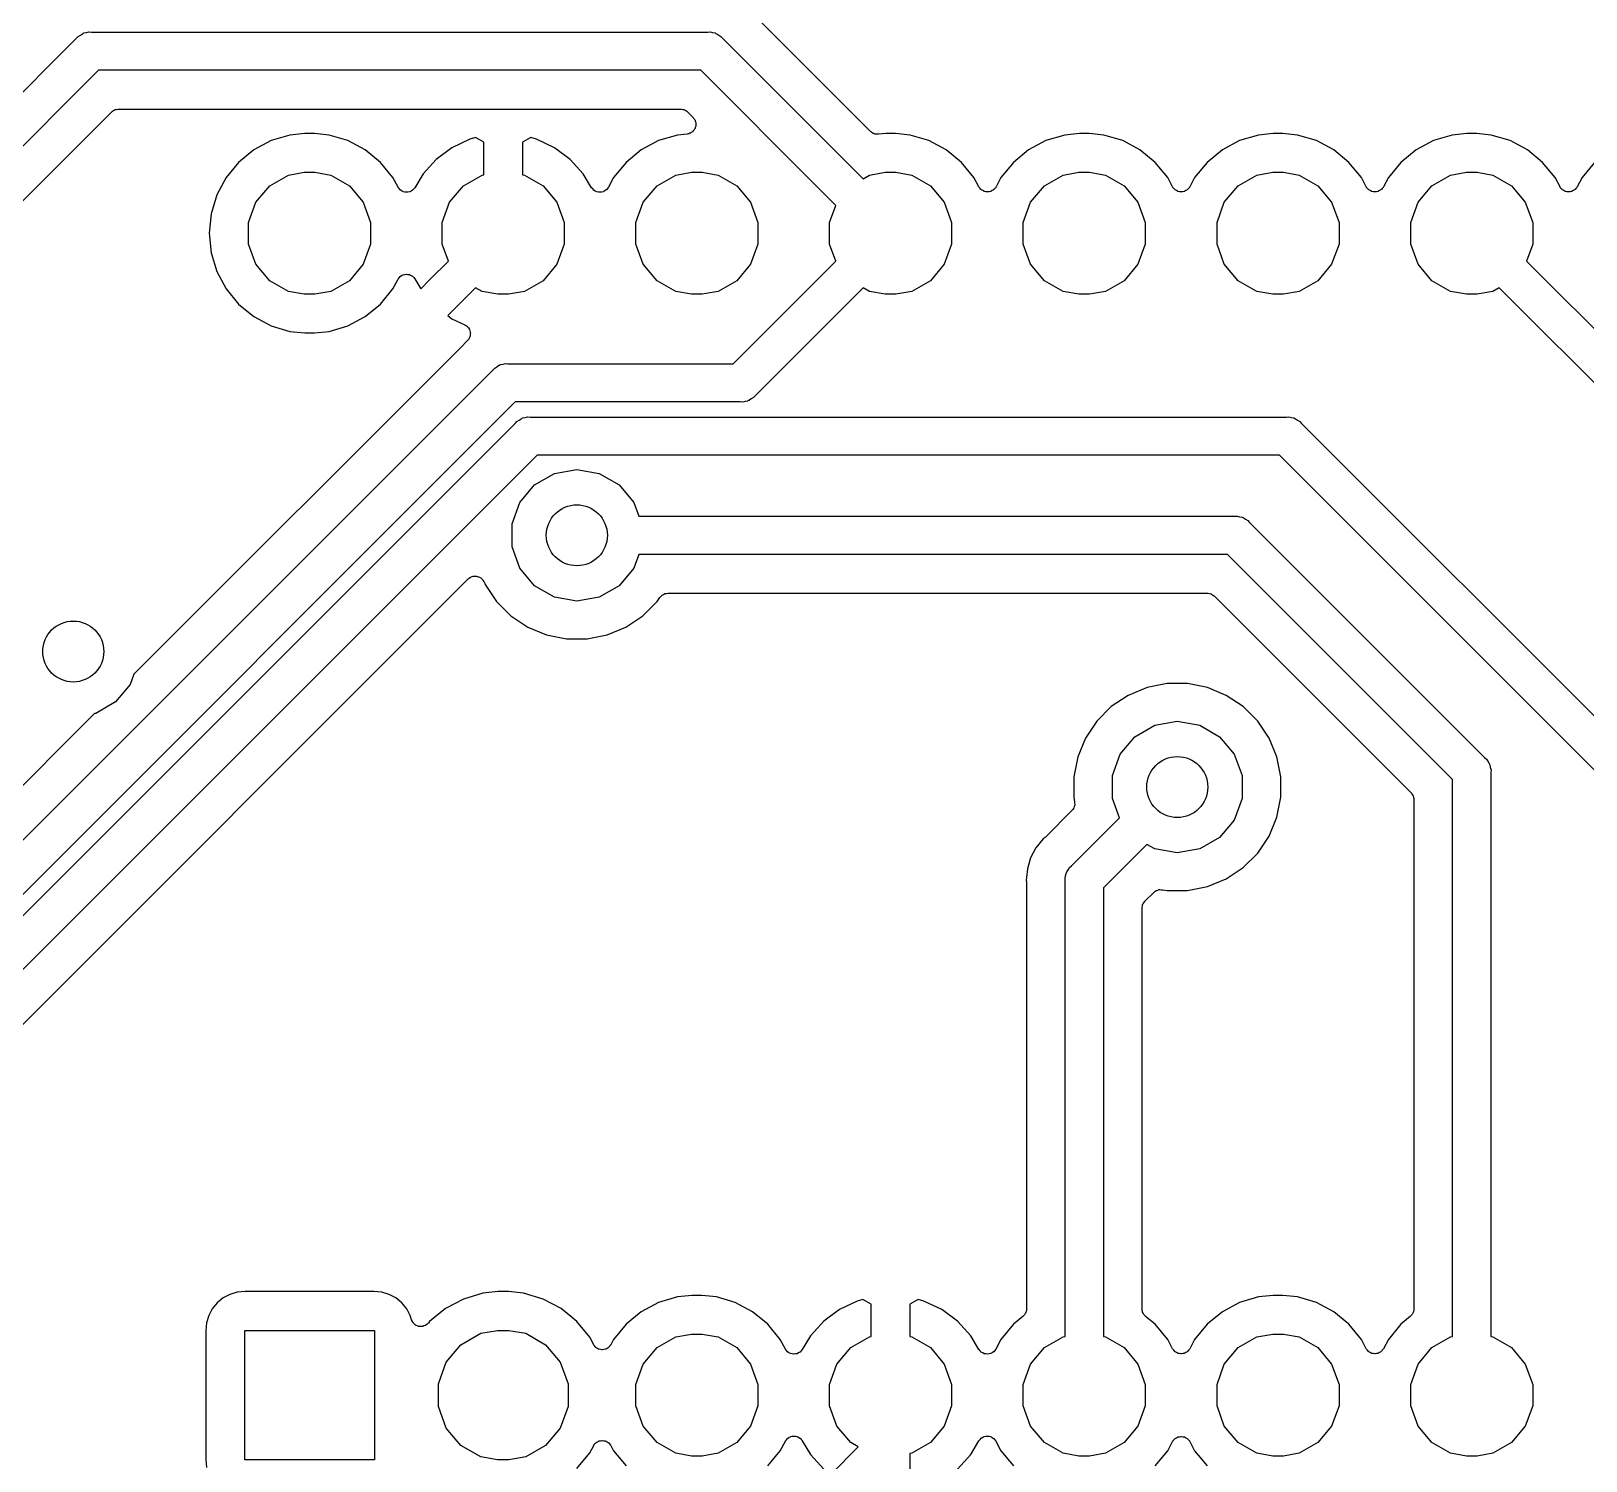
# Model space of a CAD drawing. Extents: x 92.1 to 192.1, y -135.1 to -45.9.
# Drawn here: x 148.55 to 168.93, y -125.68 to -106.92 of the extents above; entities that cross this region are included whole.
import ezdxf

# ---------------------------------------------------------------- set-up
doc = ezdxf.new("R2010")
doc.units = 0
doc.header["$MEASUREMENT"] = 0
doc.layers.add('BLACK', color=7, linetype='CONTINUOUS')

msp = doc.modelspace()

# ---------------------------------------------------------------- linework, layer by layer
at = {"layer": 'BLACK', "linetype": 'CONTINUOUS'}
for p, q in [((159.554, -108.241), (157.996, -106.683)), ((146.236, -109.924), (149.141, -107.019)), ((149.141, -107.019), (149.163, -106.994)), ((149.163, -106.994), (149.192, -106.977)), ((149.192, -106.977), (149.219, -106.958)), ((149.219, -106.958), (149.229, -106.955)), ((149.229, -106.955), (149.239, -106.949)), ((149.239, -106.949), (149.272, -106.944)), ((149.272, -106.944), (149.304, -106.935)), ((149.304, -106.935), (149.337, -106.938)), ((149.337, -106.938), (157.418, -106.938)), ((157.418, -106.938), (157.451, -106.935)), ((157.451, -106.935), (157.483, -106.944)), ((157.483, -106.944), (157.516, -106.949)), ((157.516, -106.949), (157.526, -106.955)), ((157.526, -106.955), (157.536, -106.958)), ((157.536, -106.958), (157.564, -106.977)), ((157.564, -106.977), (157.592, -106.994)), ((157.592, -106.994), (157.614, -107.019)), ((157.614, -107.019), (159.209, -108.614)), ((149.43, -107.438), (146.524, -110.343)), ((157.326, -107.438), (149.43, -107.438)), ((158.855, -108.968), (157.326, -107.438)), ((146.907, -110.679), (149.603, -107.983)), ((149.603, -107.983), (149.607, -107.98)), ((149.607, -107.98), (149.611, -107.976)), ((149.611, -107.976), (149.625, -107.967)), ((149.625, -107.967), (149.639, -107.958)), ((149.639, -107.958), (149.644, -107.956)), ((149.644, -107.956), (149.649, -107.954)), ((149.649, -107.954), (149.665, -107.951)), ((149.665, -107.951), (149.681, -107.946)), ((149.681, -107.946), (149.687, -107.947)), ((149.687, -107.947), (149.693, -107.946)), ((149.693, -107.946), (157.063, -107.946)), ((157.063, -107.946), (157.068, -107.947)), ((157.068, -107.947), (157.074, -107.946)), ((157.074, -107.946), (157.09, -107.951)), ((157.09, -107.951), (157.106, -107.954)), ((157.106, -107.954), (157.111, -107.956)), ((157.111, -107.956), (157.116, -107.958)), ((157.116, -107.958), (157.13, -107.967)), ((157.13, -107.967), (157.144, -107.976)), ((157.144, -107.976), (157.148, -107.98)), ((157.148, -107.98), (157.152, -107.983)), ((157.152, -107.983), (157.227, -108.058)), ((157.227, -108.058), (157.233, -108.066)), ((157.181, -108.265), (157.17, -108.27)), ((157.192, -108.262), (157.181, -108.265)), ((157.2, -108.256), (157.192, -108.262)), ((157.21, -108.251), (157.2, -108.256)), ((157.218, -108.243), (157.21, -108.251)), ((157.228, -108.236), (157.218, -108.243)), ((157.234, -108.228), (157.228, -108.236)), ((157.233, -108.066), (157.24, -108.073)), ((157.241, -108.22), (157.234, -108.228)), ((157.24, -108.073), (157.245, -108.084)), ((157.246, -108.21), (157.241, -108.22)), ((157.245, -108.084), (157.252, -108.094)), ((157.253, -108.2), (157.246, -108.21)), ((157.252, -108.094), (157.255, -108.104)), ((157.255, -108.19), (157.253, -108.2)), ((157.255, -108.104), (157.259, -108.113)), ((157.26, -108.18), (157.255, -108.19)), ((157.259, -108.113), (157.261, -108.125)), ((157.261, -108.169), (157.26, -108.18)), ((157.261, -108.125), (157.264, -108.136)), ((157.264, -108.157), (157.261, -108.169)), ((157.264, -108.136), (157.263, -108.147)), ((157.263, -108.147), (157.264, -108.157)), ((159.563, -108.247), (159.554, -108.241)), ((159.572, -108.256), (159.563, -108.247)), ((159.581, -108.26), (159.572, -108.256)), ((159.59, -108.266), (159.581, -108.26)), ((151.694, -108.361), (151.467, -108.483)), ((151.94, -108.287), (151.694, -108.361)), ((152.133, -108.268), (151.94, -108.287)), ((152.261, -108.268), (152.133, -108.268)), ((152.453, -108.287), (152.261, -108.268)), ((152.7, -108.361), (152.453, -108.287)), ((152.927, -108.483), (152.7, -108.361)), ((154.065, -108.454), (153.859, -108.607)), ((154.3, -108.343), (154.065, -108.454)), ((154.373, -108.321), (154.3, -108.343)), ((154.483, -108.381), (154.373, -108.321)), ((154.483, -108.808), (154.483, -108.381)), ((155.1, -108.321), (154.991, -108.381)), ((154.991, -108.381), (154.991, -108.808)), ((155.174, -108.343), (155.1, -108.321)), ((155.409, -108.454), (155.174, -108.343)), ((155.615, -108.607), (155.409, -108.454)), ((156.774, -108.361), (156.547, -108.483)), ((157.02, -108.287), (156.774, -108.361)), ((157.149, -108.274), (157.02, -108.287)), ((157.16, -108.271), (157.149, -108.274)), ((157.17, -108.27), (157.16, -108.271)), ((159.601, -108.269), (159.59, -108.266)), ((159.612, -108.274), (159.601, -108.269)), ((159.622, -108.275), (159.612, -108.274)), ((159.632, -108.277), (159.622, -108.275)), ((159.644, -108.276), (159.632, -108.277)), ((159.656, -108.277), (159.644, -108.276)), ((159.753, -108.268), (159.656, -108.277)), ((159.881, -108.268), (159.753, -108.268)), ((160.073, -108.287), (159.881, -108.268)), ((160.32, -108.361), (160.073, -108.287)), ((160.547, -108.483), (160.32, -108.361)), ((161.854, -108.361), (161.627, -108.483)), ((162.1, -108.287), (161.854, -108.361)), ((162.293, -108.268), (162.1, -108.287)), ((162.421, -108.268), (162.293, -108.268)), ((162.613, -108.287), (162.421, -108.268)), ((162.86, -108.361), (162.613, -108.287)), ((163.087, -108.483), (162.86, -108.361)), ((164.394, -108.361), (164.167, -108.483)), ((164.64, -108.287), (164.394, -108.361)), ((164.833, -108.268), (164.64, -108.287)), ((164.961, -108.268), (164.833, -108.268)), ((165.153, -108.287), (164.961, -108.268)), ((165.4, -108.361), (165.153, -108.287)), ((165.627, -108.483), (165.4, -108.361)), ((166.934, -108.361), (166.707, -108.483)), ((167.18, -108.287), (166.934, -108.361)), ((167.373, -108.268), (167.18, -108.287)), ((167.501, -108.268), (167.373, -108.268)), ((167.693, -108.287), (167.501, -108.268)), ((167.94, -108.361), (167.693, -108.287)), ((168.167, -108.483), (167.94, -108.361)), ((151.267, -108.646), (151.104, -108.845)), ((151.467, -108.483), (151.267, -108.646)), ((153.126, -108.646), (152.927, -108.483)), ((153.29, -108.845), (153.126, -108.646)), ((153.859, -108.607), (153.687, -108.797)), ((155.787, -108.797), (155.615, -108.607)), ((156.347, -108.646), (156.184, -108.845)), ((156.547, -108.483), (156.347, -108.646)), ((159.209, -108.614), (159.209, -108.614)), ((159.209, -108.614), (159.455, -108.861)), ((160.746, -108.646), (160.547, -108.483)), ((160.91, -108.845), (160.746, -108.646)), ((161.427, -108.646), (161.264, -108.845)), ((161.627, -108.483), (161.427, -108.646)), ((163.286, -108.646), (163.087, -108.483)), ((163.45, -108.845), (163.286, -108.646)), ((163.967, -108.646), (163.804, -108.845)), ((164.167, -108.483), (163.967, -108.646)), ((165.826, -108.646), (165.627, -108.483)), ((165.99, -108.845), (165.826, -108.646)), ((166.507, -108.646), (166.344, -108.845)), ((166.707, -108.483), (166.507, -108.646)), ((168.366, -108.646), (168.167, -108.483)), ((168.53, -108.845), (168.366, -108.646)), ((169.047, -108.646), (168.884, -108.845)), ((151.104, -108.845), (150.983, -109.073)), ((151.675, -108.953), (151.919, -108.812)), ((151.919, -108.812), (152.127, -108.776)), ((152.127, -108.776), (152.267, -108.776)), ((152.267, -108.776), (152.475, -108.812)), ((152.475, -108.812), (152.719, -108.953)), ((153.357, -108.972), (153.29, -108.845)), ((153.687, -108.797), (153.578, -108.978)), ((154.215, -108.953), (154.459, -108.812)), ((154.459, -108.812), (154.483, -108.808)), ((154.991, -108.808), (155.015, -108.812)), ((155.015, -108.812), (155.259, -108.953)), ((155.895, -108.978), (155.787, -108.797)), ((156.184, -108.845), (156.116, -108.972)), ((156.755, -108.953), (156.999, -108.812)), ((156.999, -108.812), (157.207, -108.776)), ((157.207, -108.776), (157.347, -108.776)), ((157.347, -108.776), (157.555, -108.812)), ((157.555, -108.812), (157.799, -108.953)), ((159.455, -108.861), (159.539, -108.812)), ((159.539, -108.812), (159.747, -108.776)), ((159.747, -108.776), (159.887, -108.776)), ((159.887, -108.776), (160.095, -108.812)), ((160.095, -108.812), (160.339, -108.953)), ((160.975, -108.967), (160.91, -108.845)), ((161.264, -108.845), (161.199, -108.967)), ((161.835, -108.953), (162.079, -108.812)), ((162.079, -108.812), (162.287, -108.776)), ((162.287, -108.776), (162.427, -108.776)), ((162.427, -108.776), (162.635, -108.812)), ((162.635, -108.812), (162.879, -108.953)), ((163.515, -108.967), (163.45, -108.845)), ((163.804, -108.845), (163.739, -108.967)), ((164.375, -108.953), (164.619, -108.812)), ((164.619, -108.812), (164.827, -108.776)), ((164.827, -108.776), (164.967, -108.776)), ((164.967, -108.776), (165.175, -108.812)), ((165.175, -108.812), (165.419, -108.953)), ((166.055, -108.967), (165.99, -108.845)), ((166.344, -108.845), (166.279, -108.967)), ((166.915, -108.953), (167.159, -108.812)), ((167.159, -108.812), (167.367, -108.776)), ((167.367, -108.776), (167.507, -108.776)), ((167.507, -108.776), (167.715, -108.812)), ((167.715, -108.812), (167.959, -108.953)), ((168.595, -108.967), (168.53, -108.845)), ((168.884, -108.845), (168.819, -108.967)), ((150.983, -109.073), (150.908, -109.319)), ((151.493, -109.169), (151.675, -108.953)), ((152.719, -108.953), (152.9, -109.169)), ((153.358, -108.973), (153.357, -108.972)), ((153.358, -108.974), (153.358, -108.973)), ((153.372, -108.99), (153.358, -108.974)), ((153.385, -109.007), (153.372, -108.99)), ((153.386, -109.008), (153.385, -109.007)), ((153.385, -109.007), (153.385, -109.007)), ((153.404, -109.019), (153.386, -109.008)), ((153.422, -109.03), (153.404, -109.019)), ((153.423, -109.03), (153.422, -109.03)), ((153.424, -109.031), (153.423, -109.03)), ((153.445, -109.035), (153.424, -109.031)), ((153.465, -109.039), (153.445, -109.035)), ((153.466, -109.039), (153.465, -109.039)), ((153.467, -109.039), (153.466, -109.039)), ((153.488, -109.036), (153.467, -109.039)), ((153.509, -109.033), (153.488, -109.036)), ((153.51, -109.032), (153.509, -109.033)), ((153.511, -109.032), (153.51, -109.032)), ((153.529, -109.022), (153.511, -109.032)), ((153.548, -109.012), (153.529, -109.022)), ((153.549, -109.011), (153.548, -109.011)), ((153.548, -109.011), (153.548, -109.012)), ((153.563, -108.995), (153.549, -109.011)), ((153.577, -108.979), (153.563, -108.995)), ((153.578, -108.978), (153.577, -108.979)), ((153.578, -108.978), (153.578, -108.978)), ((154.033, -109.169), (154.215, -108.953)), ((155.259, -108.953), (155.44, -109.169)), ((155.896, -108.978), (155.895, -108.978)), ((155.896, -108.979), (155.896, -108.978)), ((155.91, -108.995), (155.896, -108.979)), ((155.924, -109.011), (155.91, -108.995)), ((155.925, -109.011), (155.924, -109.011)), ((155.926, -109.012), (155.925, -109.011)), ((155.944, -109.022), (155.926, -109.012)), ((155.963, -109.032), (155.944, -109.022)), ((155.964, -109.032), (155.963, -109.032)), ((155.965, -109.033), (155.964, -109.032)), ((155.986, -109.036), (155.965, -109.033)), ((156.006, -109.039), (155.986, -109.036)), ((156.007, -109.039), (156.006, -109.039)), ((156.008, -109.039), (156.007, -109.039)), ((156.029, -109.035), (156.008, -109.039)), ((156.05, -109.031), (156.029, -109.035)), ((156.051, -109.03), (156.05, -109.031)), ((156.052, -109.03), (156.051, -109.03)), ((156.069, -109.019), (156.052, -109.03)), ((156.087, -109.008), (156.069, -109.019)), ((156.088, -109.007), (156.087, -109.008)), ((156.089, -109.007), (156.088, -109.007)), ((156.102, -108.99), (156.089, -109.007)), ((156.115, -108.974), (156.102, -108.99)), ((156.116, -108.973), (156.115, -108.974)), ((156.116, -108.972), (156.116, -108.973)), ((156.573, -109.169), (156.755, -108.953)), ((157.799, -108.953), (157.98, -109.169)), ((159.098, -109.211), (158.855, -108.968)), ((158.855, -108.968), (158.855, -108.968)), ((160.339, -108.953), (160.52, -109.169)), ((160.977, -108.971), (160.975, -108.967)), ((160.979, -108.975), (160.977, -108.971)), ((160.991, -108.988), (160.979, -108.975)), ((161.002, -109.002), (160.991, -108.988)), ((161.006, -109.004), (161.002, -109.002)), ((161.008, -109.007), (161.006, -109.004)), ((161.024, -109.016), (161.008, -109.007)), ((161.039, -109.025), (161.024, -109.016)), ((161.044, -109.026), (161.039, -109.025)), ((161.047, -109.028), (161.044, -109.026)), ((161.065, -109.031), (161.047, -109.028)), ((161.083, -109.034), (161.065, -109.031)), ((161.087, -109.034), (161.083, -109.034)), ((161.091, -109.034), (161.087, -109.034)), ((161.109, -109.031), (161.091, -109.034)), ((161.126, -109.028), (161.109, -109.031)), ((161.13, -109.026), (161.126, -109.028)), ((161.134, -109.025), (161.13, -109.026)), ((161.149, -109.016), (161.134, -109.025)), ((161.165, -109.007), (161.149, -109.016)), ((161.168, -109.004), (161.165, -109.007)), ((161.172, -109.002), (161.168, -109.004)), ((161.183, -108.988), (161.172, -109.002)), ((161.195, -108.975), (161.183, -108.988)), ((161.196, -108.971), (161.195, -108.975)), ((161.199, -108.967), (161.196, -108.971)), ((161.653, -109.169), (161.835, -108.953)), ((162.879, -108.953), (163.06, -109.169)), ((163.517, -108.971), (163.515, -108.967)), ((163.519, -108.975), (163.517, -108.971)), ((163.531, -108.988), (163.519, -108.975)), ((163.542, -109.002), (163.531, -108.988)), ((163.546, -109.004), (163.542, -109.002)), ((163.548, -109.007), (163.546, -109.004)), ((163.564, -109.016), (163.548, -109.007)), ((163.579, -109.025), (163.564, -109.016)), ((163.584, -109.026), (163.579, -109.025)), ((163.587, -109.028), (163.584, -109.026)), ((163.605, -109.031), (163.587, -109.028)), ((163.623, -109.034), (163.605, -109.031)), ((163.627, -109.034), (163.623, -109.034)), ((163.631, -109.034), (163.627, -109.034)), ((163.649, -109.031), (163.631, -109.034)), ((163.666, -109.028), (163.649, -109.031)), ((163.67, -109.026), (163.666, -109.028)), ((163.674, -109.025), (163.67, -109.026)), ((163.689, -109.016), (163.674, -109.025)), ((163.705, -109.007), (163.689, -109.016)), ((163.708, -109.004), (163.705, -109.007)), ((163.712, -109.002), (163.708, -109.004)), ((163.723, -108.988), (163.712, -109.002)), ((163.735, -108.975), (163.723, -108.988)), ((163.736, -108.971), (163.735, -108.975)), ((163.739, -108.967), (163.736, -108.971)), ((164.193, -109.169), (164.375, -108.953)), ((165.419, -108.953), (165.6, -109.169)), ((166.057, -108.971), (166.055, -108.967)), ((166.059, -108.975), (166.057, -108.971)), ((166.071, -108.988), (166.059, -108.975)), ((166.082, -109.002), (166.071, -108.988)), ((166.086, -109.004), (166.082, -109.002)), ((166.088, -109.007), (166.086, -109.004)), ((166.104, -109.016), (166.088, -109.007)), ((166.119, -109.025), (166.104, -109.016)), ((166.124, -109.026), (166.119, -109.025)), ((166.127, -109.028), (166.124, -109.026)), ((166.145, -109.031), (166.127, -109.028)), ((166.163, -109.034), (166.145, -109.031)), ((166.167, -109.034), (166.163, -109.034)), ((166.171, -109.034), (166.167, -109.034)), ((166.189, -109.031), (166.171, -109.034)), ((166.206, -109.028), (166.189, -109.031)), ((166.21, -109.026), (166.206, -109.028)), ((166.214, -109.025), (166.21, -109.026)), ((166.229, -109.016), (166.214, -109.025)), ((166.245, -109.007), (166.229, -109.016)), ((166.248, -109.004), (166.245, -109.007)), ((166.252, -109.002), (166.248, -109.004)), ((166.263, -108.988), (166.252, -109.002)), ((166.275, -108.975), (166.263, -108.988)), ((166.276, -108.971), (166.275, -108.975)), ((166.279, -108.967), (166.276, -108.971)), ((166.733, -109.169), (166.915, -108.953)), ((167.959, -108.953), (168.14, -109.169)), ((168.597, -108.971), (168.595, -108.967)), ((168.599, -108.975), (168.597, -108.971)), ((168.611, -108.988), (168.599, -108.975)), ((168.622, -109.002), (168.611, -108.988)), ((168.626, -109.004), (168.622, -109.002)), ((168.628, -109.007), (168.626, -109.004)), ((168.644, -109.016), (168.628, -109.007)), ((168.659, -109.025), (168.644, -109.016)), ((168.664, -109.026), (168.659, -109.025)), ((168.667, -109.028), (168.664, -109.026)), ((168.685, -109.031), (168.667, -109.028)), ((168.703, -109.034), (168.685, -109.031)), ((168.707, -109.034), (168.703, -109.034)), ((168.711, -109.034), (168.707, -109.034)), ((168.729, -109.031), (168.711, -109.034)), ((168.746, -109.028), (168.729, -109.031)), ((168.75, -109.026), (168.746, -109.028)), ((168.754, -109.025), (168.75, -109.026)), ((168.769, -109.016), (168.754, -109.025)), ((168.785, -109.007), (168.769, -109.016)), ((168.788, -109.004), (168.785, -109.007)), ((168.792, -109.002), (168.788, -109.004)), ((168.803, -108.988), (168.792, -109.002)), ((168.815, -108.975), (168.803, -108.988)), ((168.816, -108.971), (168.815, -108.975)), ((168.819, -108.967), (168.816, -108.971)), ((151.397, -109.435), (151.493, -109.169)), ((152.9, -109.169), (152.997, -109.435)), ((153.937, -109.435), (154.033, -109.169)), ((155.44, -109.169), (155.537, -109.435)), ((156.477, -109.435), (156.573, -109.169)), ((157.98, -109.169), (158.077, -109.435)), ((159.017, -109.435), (159.098, -109.211)), ((160.52, -109.169), (160.617, -109.435)), ((161.557, -109.435), (161.653, -109.169)), ((163.06, -109.169), (163.157, -109.435)), ((164.097, -109.435), (164.193, -109.169)), ((165.6, -109.169), (165.697, -109.435)), ((166.637, -109.435), (166.733, -109.169)), ((168.14, -109.169), (168.237, -109.435)), ((150.908, -109.319), (150.882, -109.576)), ((151.397, -109.717), (151.397, -109.435)), ((152.997, -109.435), (152.997, -109.717)), ((153.937, -109.717), (153.937, -109.435)), ((155.537, -109.435), (155.537, -109.717)), ((156.477, -109.717), (156.477, -109.435)), ((158.077, -109.435), (158.077, -109.717)), ((159.017, -109.717), (159.017, -109.435)), ((160.617, -109.435), (160.617, -109.717)), ((161.557, -109.717), (161.557, -109.435)), ((163.157, -109.435), (163.157, -109.717)), ((164.097, -109.717), (164.097, -109.435)), ((165.697, -109.435), (165.697, -109.717)), ((166.637, -109.717), (166.637, -109.435)), ((168.237, -109.435), (168.237, -109.717)), ((150.882, -109.576), (150.908, -109.832)), ((150.908, -109.832), (150.983, -110.079)), ((151.493, -109.982), (151.397, -109.717)), ((152.997, -109.717), (152.9, -109.982)), ((154.018, -109.941), (153.937, -109.717)), ((155.537, -109.717), (155.44, -109.982)), ((156.573, -109.982), (156.477, -109.717)), ((158.077, -109.717), (157.98, -109.982)), ((159.098, -109.941), (159.017, -109.717)), ((160.617, -109.717), (160.52, -109.982)), ((161.653, -109.982), (161.557, -109.717)), ((163.157, -109.717), (163.06, -109.982)), ((164.193, -109.982), (164.097, -109.717)), ((165.697, -109.717), (165.6, -109.982)), ((166.733, -109.982), (166.637, -109.717)), ((168.237, -109.717), (168.155, -109.941)), ((150.983, -110.079), (151.104, -110.306)), ((151.675, -110.198), (151.493, -109.982)), ((152.9, -109.982), (152.719, -110.198)), ((153.775, -110.183), (154.018, -109.941)), ((155.44, -109.982), (155.259, -110.198)), ((156.755, -110.198), (156.573, -109.982)), ((157.751, -111.288), (159.098, -109.941)), ((157.98, -109.982), (157.799, -110.198)), ((160.52, -109.982), (160.339, -110.198)), ((161.835, -110.198), (161.653, -109.982)), ((163.06, -109.982), (162.879, -110.198)), ((164.375, -110.198), (164.193, -109.982)), ((165.6, -109.982), (165.419, -110.198)), ((166.915, -110.198), (166.733, -109.982)), ((168.155, -109.941), (174.876, -116.662)), ((151.919, -110.339), (151.675, -110.198)), ((152.719, -110.198), (152.475, -110.339)), ((153.29, -110.306), (153.357, -110.179)), ((153.357, -110.179), (153.358, -110.178)), ((153.358, -110.177), (153.372, -110.161)), ((153.358, -110.178), (153.358, -110.177)), ((153.372, -110.161), (153.385, -110.144)), ((153.385, -110.144), (153.386, -110.143)), ((153.385, -110.144), (153.385, -110.144)), ((153.386, -110.143), (153.404, -110.132)), ((153.404, -110.132), (153.422, -110.121)), ((153.422, -110.121), (153.423, -110.121)), ((153.423, -110.121), (153.424, -110.12)), ((153.424, -110.12), (153.445, -110.116)), ((153.445, -110.116), (153.465, -110.112)), ((153.465, -110.112), (153.466, -110.112)), ((153.466, -110.112), (153.467, -110.112)), ((153.467, -110.112), (153.488, -110.115)), ((153.488, -110.115), (153.509, -110.118)), ((153.509, -110.118), (153.51, -110.119)), ((153.51, -110.119), (153.511, -110.119)), ((153.511, -110.119), (153.529, -110.129)), ((153.529, -110.129), (153.548, -110.139)), ((153.548, -110.139), (153.548, -110.14)), ((153.548, -110.14), (153.549, -110.14)), ((153.549, -110.14), (153.563, -110.156)), ((153.563, -110.156), (153.577, -110.172)), ((153.577, -110.172), (153.578, -110.173)), ((153.578, -110.173), (153.578, -110.174)), ((153.578, -110.174), (153.656, -110.303)), ((153.656, -110.303), (153.775, -110.183)), ((153.775, -110.183), (153.775, -110.183)), ((154.375, -110.291), (154.129, -110.537)), ((154.459, -110.339), (154.375, -110.291)), ((155.259, -110.198), (155.015, -110.339)), ((156.999, -110.339), (156.755, -110.198)), ((157.799, -110.198), (157.555, -110.339)), ((159.455, -110.291), (158.039, -111.707)), ((159.539, -110.339), (159.455, -110.291)), ((160.339, -110.198), (160.095, -110.339)), ((162.079, -110.339), (161.835, -110.198)), ((162.879, -110.198), (162.635, -110.339)), ((164.619, -110.339), (164.375, -110.198)), ((165.419, -110.198), (165.175, -110.339)), ((167.159, -110.339), (166.915, -110.198)), ((167.798, -110.291), (167.715, -110.339)), ((174.746, -117.239), (167.798, -110.291)), ((151.104, -110.306), (151.267, -110.505)), ((151.267, -110.505), (151.467, -110.668)), ((152.127, -110.376), (151.919, -110.339)), ((152.267, -110.376), (152.127, -110.376)), ((152.475, -110.339), (152.267, -110.376)), ((152.927, -110.668), (153.126, -110.505)), ((153.126, -110.505), (153.29, -110.306)), ((154.667, -110.376), (154.459, -110.339)), ((154.807, -110.376), (154.667, -110.376)), ((155.015, -110.339), (154.807, -110.376)), ((157.207, -110.376), (156.999, -110.339)), ((157.347, -110.376), (157.207, -110.376)), ((157.555, -110.339), (157.347, -110.376)), ((159.747, -110.376), (159.539, -110.339)), ((159.887, -110.376), (159.747, -110.376)), ((160.095, -110.339), (159.887, -110.376)), ((162.287, -110.376), (162.079, -110.339)), ((162.427, -110.376), (162.287, -110.376)), ((162.635, -110.339), (162.427, -110.376)), ((164.827, -110.376), (164.619, -110.339)), ((164.967, -110.376), (164.827, -110.376)), ((165.175, -110.339), (164.967, -110.376)), ((167.367, -110.376), (167.159, -110.339)), ((167.507, -110.376), (167.367, -110.376)), ((167.715, -110.339), (167.507, -110.376)), ((151.467, -110.668), (151.694, -110.79)), ((152.7, -110.79), (152.927, -110.668)), ((154.129, -110.537), (154.01, -110.656)), ((154.01, -110.656), (154.065, -110.697)), ((154.065, -110.697), (154.234, -110.777)), ((154.129, -110.537), (154.129, -110.537)), ((151.694, -110.79), (151.94, -110.865)), ((151.94, -110.865), (152.133, -110.884)), ((152.133, -110.884), (152.261, -110.884)), ((152.261, -110.884), (152.453, -110.865)), ((152.453, -110.865), (152.7, -110.79)), ((154.234, -110.777), (154.248, -110.787)), ((154.248, -110.787), (154.263, -110.796)), ((154.263, -110.796), (154.266, -110.8)), ((154.266, -110.8), (154.27, -110.803)), ((154.27, -110.803), (154.28, -110.817)), ((154.28, -110.817), (154.291, -110.83)), ((154.291, -110.83), (154.292, -110.835)), ((154.292, -110.835), (154.295, -110.839)), ((154.295, -110.839), (154.3, -110.855)), ((154.3, -110.855), (154.305, -110.871)), ((154.305, -110.915), (154.303, -110.92)), ((154.305, -110.871), (154.305, -110.877)), ((154.305, -110.877), (154.307, -110.882)), ((154.307, -110.882), (154.305, -110.899)), ((154.305, -110.899), (154.305, -110.915)), ((154.221, -111.033), (149.894, -115.36)), ((154.225, -111.028), (154.221, -111.033)), ((154.23, -111.024), (154.225, -111.028)), ((154.249, -110.999), (154.23, -111.024)), ((154.261, -110.99), (154.249, -110.999)), ((154.272, -110.977), (154.261, -110.99)), ((154.284, -110.965), (154.272, -110.977)), ((154.286, -110.961), (154.284, -110.965)), ((154.289, -110.957), (154.286, -110.961)), ((154.295, -110.941), (154.289, -110.957)), ((154.303, -110.926), (154.295, -110.941)), ((154.303, -110.92), (154.303, -110.926)), ((154.654, -111.327), (154.681, -111.308)), ((154.681, -111.308), (154.692, -111.305)), ((154.692, -111.305), (154.701, -111.299)), ((154.701, -111.299), (154.734, -111.294)), ((154.734, -111.294), (154.766, -111.285)), ((154.766, -111.285), (154.799, -111.288)), ((154.799, -111.288), (157.751, -111.288)), ((141.234, -124.739), (154.604, -111.369)), ((154.604, -111.369), (154.625, -111.344)), ((154.625, -111.344), (154.654, -111.327)), ((158.039, -111.707), (158.018, -111.732)), ((154.892, -111.788), (141.522, -125.158)), ((157.844, -111.788), (154.892, -111.788)), ((157.877, -111.791), (157.844, -111.788)), ((157.909, -111.782), (157.877, -111.791)), ((157.941, -111.777), (157.909, -111.782)), ((157.951, -111.771), (157.941, -111.777)), ((157.962, -111.768), (157.951, -111.771)), ((157.989, -111.749), (157.962, -111.768)), ((158.018, -111.732), (157.989, -111.749)), ((134.544, -132.419), (154.894, -112.069)), ((154.894, -112.069), (154.915, -112.044)), ((154.915, -112.044), (154.944, -112.027)), ((154.944, -112.027), (154.971, -112.008)), ((154.971, -112.008), (154.981, -112.005)), ((154.981, -112.005), (154.991, -111.999)), ((154.991, -111.999), (155.024, -111.994)), ((155.024, -111.994), (155.056, -111.985)), ((155.056, -111.985), (155.089, -111.988)), ((155.089, -111.988), (165.008, -111.988)), ((165.008, -111.988), (165.041, -111.985)), ((165.041, -111.985), (165.073, -111.994)), ((165.073, -111.994), (165.106, -111.999)), ((165.106, -111.999), (165.116, -112.005)), ((165.116, -112.005), (165.126, -112.008)), ((165.126, -112.008), (165.154, -112.027)), ((165.154, -112.027), (165.182, -112.044)), ((165.182, -112.044), (165.204, -112.069)), ((165.204, -112.069), (176.989, -123.854)), ((155.182, -112.488), (134.832, -132.838)), ((164.916, -112.488), (155.182, -112.488)), ((176.635, -124.208), (164.916, -112.488)), ((155.147, -112.877), (155.407, -112.727)), ((155.407, -112.727), (155.702, -112.675)), ((155.702, -112.675), (155.997, -112.727)), ((155.997, -112.727), (156.257, -112.877)), ((154.955, -113.106), (155.147, -112.877)), ((156.257, -112.877), (156.449, -113.106)), ((154.852, -113.388), (154.955, -113.106)), ((156.449, -113.106), (156.516, -113.288)), ((156.516, -113.288), (164.327, -113.288)), ((164.327, -113.288), (164.36, -113.285)), ((164.36, -113.285), (164.392, -113.294)), ((164.392, -113.294), (164.425, -113.299)), ((164.425, -113.299), (164.434, -113.305)), ((164.434, -113.305), (164.445, -113.308)), ((164.445, -113.308), (164.472, -113.327)), ((164.472, -113.327), (164.501, -113.344)), ((164.501, -113.344), (164.522, -113.369)), ((154.852, -113.688), (154.852, -113.388)), ((164.522, -113.369), (167.606, -116.452)), ((154.955, -113.97), (154.852, -113.688)), ((155.147, -114.199), (154.955, -113.97)), ((156.449, -113.97), (156.257, -114.199)), ((156.516, -113.788), (156.449, -113.97)), ((164.234, -113.788), (156.516, -113.788)), ((167.187, -116.74), (164.234, -113.788)), ((144.512, -123.876), (154.279, -114.109)), ((154.279, -114.109), (154.29, -114.101)), ((154.29, -114.101), (154.3, -114.092)), ((154.3, -114.092), (154.308, -114.089)), ((154.308, -114.089), (154.315, -114.084)), ((154.315, -114.084), (154.328, -114.08)), ((154.328, -114.08), (154.341, -114.075)), ((154.341, -114.075), (154.349, -114.075)), ((154.349, -114.075), (154.357, -114.073)), ((154.357, -114.073), (154.371, -114.074)), ((154.371, -114.074), (154.385, -114.073)), ((154.385, -114.073), (154.393, -114.076)), ((154.393, -114.076), (154.401, -114.076)), ((154.401, -114.076), (154.414, -114.082)), ((154.414, -114.082), (154.427, -114.086)), ((154.427, -114.086), (154.434, -114.092)), ((154.434, -114.092), (154.441, -114.095)), ((154.441, -114.095), (154.451, -114.105)), ((154.451, -114.105), (154.462, -114.113)), ((154.462, -114.113), (154.467, -114.12)), ((154.467, -114.12), (154.473, -114.126)), ((154.473, -114.126), (154.478, -114.139)), ((154.478, -114.139), (154.486, -114.15)), ((154.486, -114.15), (154.499, -114.181)), ((154.499, -114.181), (154.647, -114.404)), ((155.407, -114.349), (155.147, -114.199)), ((155.702, -114.401), (155.407, -114.349)), ((155.997, -114.349), (155.702, -114.401)), ((156.257, -114.199), (155.997, -114.349)), ((156.757, -114.404), (156.791, -114.352)), ((156.791, -114.352), (156.803, -114.339)), ((156.803, -114.339), (156.815, -114.326)), ((156.815, -114.326), (156.819, -114.324)), ((156.819, -114.324), (156.822, -114.321)), ((156.822, -114.321), (156.838, -114.313)), ((156.838, -114.313), (156.853, -114.304)), ((156.853, -114.304), (156.857, -114.303)), ((156.857, -114.303), (156.861, -114.301)), ((156.861, -114.301), (156.879, -114.299)), ((156.879, -114.299), (156.897, -114.296)), ((156.897, -114.296), (163.971, -114.296)), ((163.971, -114.296), (163.977, -114.297)), ((163.977, -114.297), (163.982, -114.296)), ((163.982, -114.296), (163.999, -114.301)), ((163.999, -114.301), (164.015, -114.304)), ((164.015, -114.304), (164.02, -114.306)), ((164.02, -114.306), (164.025, -114.308)), ((164.025, -114.308), (164.039, -114.317)), ((164.039, -114.317), (164.053, -114.326)), ((164.053, -114.326), (164.057, -114.33)), ((164.057, -114.33), (164.061, -114.333)), ((164.061, -114.333), (166.642, -116.914)), ((154.647, -114.404), (154.836, -114.593)), ((156.568, -114.593), (156.757, -114.404)), ((154.836, -114.593), (155.059, -114.741)), ((155.059, -114.741), (155.306, -114.844)), ((156.098, -114.844), (156.345, -114.741)), ((156.345, -114.741), (156.568, -114.593)), ((155.306, -114.844), (155.568, -114.896)), ((155.568, -114.896), (155.836, -114.896)), ((155.836, -114.896), (156.098, -114.844)), ((149.894, -115.36), (149.845, -115.494)), ((149.845, -115.494), (149.653, -115.723)), ((163.18, -115.534), (162.933, -115.637)), ((163.442, -115.482), (163.18, -115.534)), ((163.71, -115.482), (163.442, -115.482)), ((163.972, -115.534), (163.71, -115.482)), ((164.219, -115.637), (163.972, -115.534)), ((149.653, -115.723), (149.393, -115.873)), ((162.71, -115.785), (162.521, -115.974)), ((162.933, -115.637), (162.71, -115.785)), ((164.442, -115.785), (164.219, -115.637)), ((164.631, -115.974), (164.442, -115.785)), ((149.378, -115.876), (141.06, -124.194)), ((149.393, -115.873), (149.378, -115.876)), ((162.521, -115.974), (162.373, -116.197)), ((163.281, -116.029), (163.576, -115.977)), ((163.576, -115.977), (163.871, -116.029)), ((164.779, -116.197), (164.631, -115.974)), ((162.373, -116.197), (162.27, -116.444)), ((162.829, -116.408), (163.021, -116.179)), ((163.021, -116.179), (163.281, -116.029)), ((163.871, -116.029), (164.131, -116.179)), ((164.131, -116.179), (164.323, -116.408)), ((164.882, -116.444), (164.779, -116.197)), ((162.726, -116.69), (162.829, -116.408)), ((164.323, -116.408), (164.426, -116.69)), ((162.27, -116.444), (162.218, -116.706)), ((164.934, -116.706), (164.882, -116.444)), ((167.606, -116.452), (167.631, -116.474)), ((167.631, -116.474), (167.648, -116.502)), ((167.648, -116.502), (167.667, -116.53)), ((167.667, -116.53), (167.67, -116.54)), ((167.67, -116.54), (167.675, -116.55)), ((167.675, -116.55), (167.681, -116.583)), ((167.681, -116.583), (167.69, -116.615)), ((167.69, -116.615), (167.687, -116.648)), ((162.218, -116.706), (162.218, -116.974)), ((162.726, -116.99), (162.726, -116.69)), ((164.426, -116.69), (164.426, -116.99)), ((164.934, -116.974), (164.934, -116.706)), ((167.187, -124.047), (167.187, -116.74)), ((167.687, -116.648), (167.687, -124.047)), ((162.218, -116.974), (162.23, -117.034)), ((162.818, -117.244), (162.726, -116.99)), ((164.426, -116.99), (164.323, -117.272)), ((164.882, -117.236), (164.934, -116.974)), ((166.642, -116.914), (166.645, -116.918)), ((166.645, -116.918), (166.649, -116.922)), ((166.649, -116.922), (166.657, -116.936)), ((166.657, -116.936), (166.667, -116.95)), ((166.667, -116.95), (166.668, -116.955)), ((166.668, -116.955), (166.671, -116.96)), ((166.671, -116.96), (166.674, -116.976)), ((166.674, -116.976), (166.678, -116.992)), ((166.678, -116.992), (166.678, -116.998)), ((166.678, -116.998), (166.679, -117.003)), ((166.679, -117.003), (166.679, -123.686)), ((162.195, -117.149), (161.852, -117.492)), ((162.206, -117.134), (162.195, -117.149)), ((162.217, -117.12), (162.206, -117.134)), ((162.218, -117.116), (162.217, -117.12)), ((162.221, -117.113), (162.218, -117.116)), ((162.225, -117.095), (162.221, -117.113)), ((162.231, -117.078), (162.225, -117.095)), ((162.23, -117.034), (162.23, -117.052)), ((162.23, -117.052), (162.232, -117.07)), ((162.232, -117.07), (162.231, -117.074)), ((162.231, -117.074), (162.231, -117.078)), ((164.779, -117.483), (164.882, -117.236)), ((162.188, -117.875), (162.818, -117.244)), ((164.323, -117.272), (164.131, -117.501)), ((161.723, -117.636), (161.653, -117.768)), ((161.818, -117.521), (161.723, -117.636)), ((161.842, -117.501), (161.818, -117.521)), ((161.846, -117.496), (161.842, -117.501)), ((161.852, -117.492), (161.846, -117.496)), ((163.178, -117.592), (162.607, -118.163)), ((163.281, -117.651), (163.178, -117.592)), ((164.131, -117.501), (163.871, -117.651)), ((164.631, -117.706), (164.779, -117.483)), ((161.653, -117.768), (161.61, -117.911)), ((163.576, -117.703), (163.281, -117.651)), ((163.871, -117.651), (163.576, -117.703)), ((164.442, -117.895), (164.631, -117.706)), ((161.598, -118.028), (161.595, -118.059)), ((161.61, -117.911), (161.598, -118.028)), ((161.598, -118.028), (161.598, -118.028)), ((162.104, -118.037), (162.112, -118.005)), ((162.107, -118.07), (162.104, -118.037)), ((162.112, -118.005), (162.118, -117.972)), ((162.118, -117.972), (162.124, -117.963)), ((162.124, -117.963), (162.127, -117.952)), ((162.127, -117.952), (162.146, -117.925)), ((162.146, -117.925), (162.162, -117.896)), ((162.162, -117.896), (162.188, -117.875)), ((163.972, -118.146), (164.219, -118.043)), ((164.219, -118.043), (164.442, -117.895)), ((161.595, -118.059), (161.598, -118.09)), ((161.598, -118.09), (161.598, -118.096)), ((161.598, -118.096), (161.599, -118.103)), ((161.599, -118.103), (161.599, -123.686)), ((162.107, -124.047), (162.107, -118.07)), ((162.607, -118.163), (162.607, -124.047)), ((163.152, -118.336), (163.267, -118.221)), ((163.267, -118.221), (163.282, -118.21)), ((163.282, -118.21), (163.296, -118.199)), ((163.296, -118.199), (163.3, -118.198)), ((163.3, -118.198), (163.303, -118.195)), ((163.303, -118.195), (163.321, -118.191)), ((163.321, -118.191), (163.338, -118.185)), ((163.338, -118.185), (163.342, -118.185)), ((163.342, -118.185), (163.346, -118.184)), ((163.346, -118.184), (163.364, -118.186)), ((163.364, -118.186), (163.382, -118.186)), ((163.382, -118.186), (163.442, -118.198)), ((163.442, -118.198), (163.71, -118.198)), ((163.71, -118.198), (163.972, -118.146)), ((163.115, -118.415), (163.12, -118.399)), ((163.116, -118.42), (163.115, -118.415)), ((163.115, -118.426), (163.116, -118.42)), ((163.115, -123.686), (163.115, -118.426)), ((163.12, -118.399), (163.122, -118.382)), ((163.122, -118.382), (163.125, -118.378)), ((163.125, -118.378), (163.127, -118.372)), ((163.127, -118.372), (163.136, -118.359)), ((163.136, -118.359), (163.145, -118.344)), ((163.145, -118.344), (163.149, -118.341)), ((163.149, -118.341), (163.152, -118.336)), ((151.063, -123.541), (150.986, -123.605)), ((151.151, -123.494), (151.063, -123.541)), ((151.247, -123.465), (151.151, -123.494)), ((151.353, -123.455), (151.247, -123.465)), ((153.041, -123.455), (151.353, -123.455)), ((153.146, -123.465), (153.041, -123.455)), ((153.242, -123.494), (153.146, -123.465)), ((153.33, -123.541), (153.242, -123.494)), ((153.408, -123.605), (153.33, -123.541)), ((154.215, -123.555), (153.979, -123.681)), ((154.471, -123.477), (154.215, -123.555)), ((154.67, -123.458), (154.471, -123.477)), ((154.804, -123.458), (154.67, -123.458)), ((155.003, -123.477), (154.804, -123.458)), ((155.259, -123.555), (155.003, -123.477)), ((155.495, -123.681), (155.259, -123.555)), ((157.02, -123.527), (156.774, -123.601)), ((157.213, -123.508), (157.02, -123.527)), ((157.341, -123.508), (157.213, -123.508)), ((157.533, -123.527), (157.341, -123.508)), ((157.78, -123.601), (157.533, -123.527)), ((164.64, -123.527), (164.394, -123.601)), ((164.833, -123.508), (164.64, -123.527)), ((164.961, -123.508), (164.833, -123.508)), ((165.153, -123.527), (164.961, -123.508)), ((165.4, -123.601), (165.153, -123.527)), ((150.922, -123.682), (150.875, -123.77)), ((150.986, -123.605), (150.922, -123.682)), ((153.471, -123.682), (153.408, -123.605)), ((153.518, -123.77), (153.471, -123.682)), ((153.979, -123.681), (153.772, -123.851)), ((155.702, -123.851), (155.495, -123.681)), ((156.547, -123.723), (156.347, -123.886)), ((156.774, -123.601), (156.547, -123.723)), ((158.007, -123.723), (157.78, -123.601)), ((158.206, -123.886), (158.007, -123.723)), ((159.145, -123.694), (158.939, -123.847)), ((159.38, -123.583), (159.145, -123.694)), ((159.453, -123.561), (159.38, -123.583)), ((159.563, -123.621), (159.453, -123.561)), ((159.563, -124.048), (159.563, -123.621)), ((160.18, -123.561), (160.071, -123.621)), ((160.071, -123.621), (160.071, -124.048)), ((160.254, -123.583), (160.18, -123.561)), ((160.489, -123.694), (160.254, -123.583)), ((160.695, -123.847), (160.489, -123.694)), ((161.574, -123.758), (161.569, -123.767)), ((161.581, -123.75), (161.574, -123.758)), ((161.585, -123.739), (161.581, -123.75)), ((161.591, -123.729), (161.585, -123.739)), ((161.593, -123.719), (161.591, -123.729)), ((161.597, -123.709), (161.593, -123.719)), ((161.599, -123.686), (161.597, -123.697)), ((161.597, -123.697), (161.597, -123.709)), ((163.117, -123.697), (163.115, -123.686)), ((163.117, -123.709), (163.117, -123.697)), ((163.121, -123.719), (163.117, -123.709)), ((163.122, -123.729), (163.121, -123.719)), ((163.128, -123.739), (163.122, -123.729)), ((163.133, -123.75), (163.128, -123.739)), ((163.139, -123.758), (163.133, -123.75)), ((163.145, -123.767), (163.139, -123.758)), ((164.167, -123.723), (163.967, -123.886)), ((164.394, -123.601), (164.167, -123.723)), ((165.627, -123.723), (165.4, -123.601)), ((165.826, -123.886), (165.627, -123.723)), ((166.654, -123.758), (166.649, -123.767)), ((166.661, -123.75), (166.654, -123.758)), ((166.665, -123.739), (166.661, -123.75)), ((166.671, -123.729), (166.665, -123.739)), ((166.673, -123.719), (166.671, -123.729)), ((166.677, -123.709), (166.673, -123.719)), ((166.679, -123.686), (166.677, -123.697)), ((166.677, -123.697), (166.677, -123.709)), ((150.846, -123.866), (150.836, -123.972)), ((150.875, -123.77), (150.846, -123.866)), ((153.536, -123.827), (153.518, -123.77)), ((153.538, -123.831), (153.536, -123.827)), ((153.538, -123.835), (153.538, -123.831)), ((153.547, -123.85), (153.538, -123.835)), ((153.556, -123.866), (153.547, -123.85)), ((153.559, -123.869), (153.556, -123.866)), ((153.561, -123.873), (153.559, -123.869)), ((153.575, -123.884), (153.561, -123.873)), ((153.588, -123.897), (153.575, -123.884)), ((153.592, -123.898), (153.588, -123.897)), ((153.595, -123.901), (153.592, -123.898)), ((153.612, -123.907), (153.595, -123.901)), ((153.628, -123.914), (153.612, -123.907)), ((153.633, -123.914), (153.628, -123.914)), ((153.637, -123.916), (153.633, -123.914)), ((153.654, -123.915), (153.637, -123.916)), ((153.672, -123.916), (153.654, -123.915)), ((153.676, -123.915), (153.672, -123.916)), ((153.681, -123.915), (153.676, -123.915)), ((153.697, -123.909), (153.681, -123.915)), ((153.715, -123.904), (153.697, -123.909)), ((153.718, -123.901), (153.715, -123.904)), ((153.722, -123.9), (153.718, -123.901)), ((153.736, -123.888), (153.722, -123.9)), ((153.75, -123.877), (153.736, -123.888)), ((153.752, -123.874), (153.75, -123.877)), ((153.755, -123.871), (153.752, -123.874)), ((153.772, -123.851), (153.755, -123.871)), ((155.871, -124.057), (155.702, -123.851)), ((156.347, -123.886), (156.184, -124.085)), ((158.37, -124.085), (158.206, -123.886)), ((158.939, -123.847), (158.767, -124.037)), ((160.867, -124.037), (160.695, -123.847)), ((161.427, -123.886), (161.264, -124.085)), ((161.552, -123.784), (161.427, -123.886)), ((161.56, -123.775), (161.552, -123.784)), ((161.569, -123.767), (161.56, -123.775)), ((163.154, -123.775), (163.145, -123.767)), ((163.161, -123.784), (163.154, -123.775)), ((163.286, -123.886), (163.161, -123.784)), ((163.45, -124.085), (163.286, -123.886)), ((163.967, -123.886), (163.804, -124.085)), ((165.99, -124.085), (165.826, -123.886)), ((166.507, -123.886), (166.344, -124.085)), ((166.632, -123.784), (166.507, -123.886)), ((166.64, -123.775), (166.632, -123.784)), ((166.649, -123.767), (166.64, -123.775)), ((150.836, -123.972), (150.836, -125.659)), ((151.347, -125.666), (151.347, -123.966)), ((151.347, -123.966), (153.047, -123.966)), ((153.047, -123.966), (153.047, -125.666)), ((153.989, -124.384), (154.182, -124.154)), ((154.182, -124.154), (154.442, -124.005)), ((154.442, -124.005), (154.662, -123.966)), ((154.662, -123.966), (154.811, -123.966)), ((154.811, -123.966), (155.032, -124.005)), ((155.032, -124.005), (155.292, -124.154)), ((155.292, -124.154), (155.484, -124.384)), ((155.923, -124.154), (155.871, -124.057)), ((155.926, -124.158), (155.923, -124.154)), ((155.927, -124.161), (155.926, -124.158)), ((155.939, -124.175), (155.927, -124.161)), ((156.143, -124.161), (156.131, -124.175)), ((156.145, -124.158), (156.143, -124.161)), ((156.147, -124.154), (156.145, -124.158)), ((156.184, -124.085), (156.147, -124.154)), ((156.755, -124.193), (156.999, -124.052)), ((156.999, -124.052), (157.207, -124.016)), ((157.207, -124.016), (157.347, -124.016)), ((157.347, -124.016), (157.555, -124.052)), ((157.555, -124.052), (157.799, -124.193)), ((158.437, -124.212), (158.37, -124.085)), ((158.767, -124.037), (158.658, -124.218)), ((159.295, -124.193), (159.539, -124.052)), ((159.539, -124.052), (159.563, -124.048)), ((160.071, -124.048), (160.095, -124.052)), ((160.095, -124.052), (160.339, -124.193)), ((160.975, -124.218), (160.867, -124.037)), ((161.264, -124.085), (161.196, -124.212)), ((161.835, -124.193), (162.079, -124.052)), ((162.079, -124.052), (162.107, -124.047)), ((162.607, -124.047), (162.635, -124.052)), ((162.635, -124.052), (162.879, -124.193)), ((163.515, -124.207), (163.45, -124.085)), ((163.804, -124.085), (163.739, -124.207)), ((164.375, -124.193), (164.619, -124.052)), ((164.619, -124.052), (164.827, -124.016)), ((164.827, -124.016), (164.967, -124.016)), ((164.967, -124.016), (165.175, -124.052)), ((165.175, -124.052), (165.419, -124.193)), ((166.055, -124.207), (165.99, -124.085)), ((166.344, -124.085), (166.279, -124.207)), ((166.915, -124.193), (167.159, -124.052)), ((167.159, -124.052), (167.187, -124.047)), ((167.687, -124.047), (167.715, -124.052)), ((167.715, -124.052), (167.959, -124.193)), ((155.95, -124.189), (155.939, -124.175)), ((155.954, -124.191), (155.95, -124.189)), ((155.957, -124.194), (155.954, -124.191)), ((155.973, -124.203), (155.957, -124.194)), ((155.988, -124.212), (155.973, -124.203)), ((155.992, -124.213), (155.988, -124.212)), ((155.996, -124.215), (155.992, -124.213)), ((156.013, -124.218), (155.996, -124.215)), ((156.031, -124.221), (156.013, -124.218)), ((156.035, -124.221), (156.031, -124.221)), ((156.039, -124.221), (156.035, -124.221)), ((156.057, -124.218), (156.039, -124.221)), ((156.075, -124.215), (156.057, -124.218)), ((156.078, -124.213), (156.075, -124.215)), ((156.082, -124.212), (156.078, -124.213)), ((156.098, -124.203), (156.082, -124.212)), ((156.114, -124.194), (156.098, -124.203)), ((156.116, -124.191), (156.114, -124.194)), ((156.12, -124.189), (156.116, -124.191)), ((156.131, -124.175), (156.12, -124.189)), ((156.573, -124.409), (156.755, -124.193)), ((157.799, -124.193), (157.98, -124.409)), ((158.438, -124.213), (158.437, -124.212)), ((158.438, -124.214), (158.438, -124.213)), ((158.452, -124.23), (158.438, -124.214)), ((158.465, -124.247), (158.452, -124.23)), ((158.466, -124.248), (158.465, -124.247)), ((158.465, -124.247), (158.465, -124.247)), ((158.484, -124.259), (158.466, -124.248)), ((158.502, -124.27), (158.484, -124.259)), ((158.503, -124.27), (158.502, -124.27)), ((158.504, -124.271), (158.503, -124.27)), ((158.525, -124.275), (158.504, -124.271)), ((158.545, -124.279), (158.525, -124.275)), ((158.546, -124.279), (158.545, -124.279)), ((158.547, -124.279), (158.546, -124.279)), ((158.568, -124.276), (158.547, -124.279)), ((158.589, -124.273), (158.568, -124.276)), ((158.59, -124.272), (158.589, -124.273)), ((158.591, -124.272), (158.59, -124.272)), ((158.609, -124.262), (158.591, -124.272)), ((158.628, -124.252), (158.609, -124.262)), ((158.629, -124.251), (158.628, -124.251)), ((158.628, -124.251), (158.628, -124.252)), ((158.643, -124.235), (158.629, -124.251)), ((158.657, -124.219), (158.643, -124.235)), ((158.658, -124.218), (158.657, -124.219)), ((158.658, -124.218), (158.658, -124.218)), ((159.113, -124.409), (159.295, -124.193)), ((160.339, -124.193), (160.52, -124.409)), ((160.976, -124.218), (160.975, -124.218)), ((160.976, -124.219), (160.976, -124.218)), ((160.99, -124.235), (160.976, -124.219)), ((161.004, -124.251), (160.99, -124.235)), ((161.005, -124.251), (161.004, -124.251)), ((161.006, -124.252), (161.005, -124.251)), ((161.024, -124.262), (161.006, -124.252)), ((161.043, -124.272), (161.024, -124.262)), ((161.044, -124.272), (161.043, -124.272)), ((161.045, -124.273), (161.044, -124.272)), ((161.066, -124.276), (161.045, -124.273)), ((161.086, -124.279), (161.066, -124.276)), ((161.087, -124.279), (161.086, -124.279)), ((161.088, -124.279), (161.087, -124.279)), ((161.109, -124.275), (161.088, -124.279)), ((161.13, -124.271), (161.109, -124.275)), ((161.131, -124.27), (161.13, -124.271)), ((161.132, -124.27), (161.131, -124.27)), ((161.149, -124.259), (161.132, -124.27)), ((161.167, -124.248), (161.149, -124.259)), ((161.168, -124.247), (161.167, -124.248)), ((161.169, -124.247), (161.168, -124.247)), ((161.182, -124.23), (161.169, -124.247)), ((161.195, -124.214), (161.182, -124.23)), ((161.196, -124.213), (161.195, -124.214)), ((161.196, -124.212), (161.196, -124.213)), ((161.653, -124.409), (161.835, -124.193)), ((162.879, -124.193), (163.06, -124.409)), ((163.517, -124.211), (163.515, -124.207)), ((163.519, -124.215), (163.517, -124.211)), ((163.531, -124.228), (163.519, -124.215)), ((163.542, -124.242), (163.531, -124.228)), ((163.546, -124.244), (163.542, -124.242)), ((163.548, -124.247), (163.546, -124.244)), ((163.564, -124.256), (163.548, -124.247)), ((163.579, -124.265), (163.564, -124.256)), ((163.584, -124.266), (163.579, -124.265)), ((163.587, -124.268), (163.584, -124.266)), ((163.605, -124.271), (163.587, -124.268)), ((163.623, -124.274), (163.605, -124.271)), ((163.627, -124.274), (163.623, -124.274)), ((163.631, -124.274), (163.627, -124.274)), ((163.649, -124.271), (163.631, -124.274)), ((163.666, -124.268), (163.649, -124.271)), ((163.67, -124.266), (163.666, -124.268)), ((163.674, -124.265), (163.67, -124.266)), ((163.689, -124.256), (163.674, -124.265)), ((163.705, -124.247), (163.689, -124.256)), ((163.708, -124.244), (163.705, -124.247)), ((163.712, -124.242), (163.708, -124.244)), ((163.723, -124.228), (163.712, -124.242)), ((163.735, -124.215), (163.723, -124.228)), ((163.736, -124.211), (163.735, -124.215)), ((163.739, -124.207), (163.736, -124.211)), ((164.193, -124.409), (164.375, -124.193)), ((165.419, -124.193), (165.6, -124.409)), ((166.057, -124.211), (166.055, -124.207)), ((166.059, -124.215), (166.057, -124.211)), ((166.071, -124.228), (166.059, -124.215)), ((166.082, -124.242), (166.071, -124.228)), ((166.086, -124.244), (166.082, -124.242)), ((166.088, -124.247), (166.086, -124.244)), ((166.104, -124.256), (166.088, -124.247)), ((166.119, -124.265), (166.104, -124.256)), ((166.124, -124.266), (166.119, -124.265)), ((166.127, -124.268), (166.124, -124.266)), ((166.145, -124.271), (166.127, -124.268)), ((166.163, -124.274), (166.145, -124.271)), ((166.167, -124.274), (166.163, -124.274)), ((166.171, -124.274), (166.167, -124.274)), ((166.189, -124.271), (166.171, -124.274)), ((166.206, -124.268), (166.189, -124.271)), ((166.21, -124.266), (166.206, -124.268)), ((166.214, -124.265), (166.21, -124.266)), ((166.229, -124.256), (166.214, -124.265)), ((166.245, -124.247), (166.229, -124.256)), ((166.248, -124.244), (166.245, -124.247)), ((166.252, -124.242), (166.248, -124.244)), ((166.263, -124.228), (166.252, -124.242)), ((166.275, -124.215), (166.263, -124.228)), ((166.276, -124.211), (166.275, -124.215)), ((166.279, -124.207), (166.276, -124.211)), ((166.733, -124.409), (166.915, -124.193)), ((167.959, -124.193), (168.14, -124.409)), ((153.887, -124.666), (153.989, -124.384)), ((155.484, -124.384), (155.587, -124.666)), ((156.477, -124.675), (156.573, -124.409)), ((157.98, -124.409), (158.077, -124.675)), ((159.017, -124.675), (159.113, -124.409)), ((160.52, -124.409), (160.617, -124.675)), ((161.557, -124.675), (161.653, -124.409)), ((163.06, -124.409), (163.157, -124.675)), ((164.097, -124.675), (164.193, -124.409)), ((165.6, -124.409), (165.697, -124.675)), ((166.637, -124.675), (166.733, -124.409)), ((168.14, -124.409), (168.237, -124.675)), ((153.887, -124.965), (153.887, -124.666)), ((155.587, -124.666), (155.587, -124.965)), ((156.477, -124.957), (156.477, -124.675)), ((158.077, -124.675), (158.077, -124.957)), ((159.017, -124.957), (159.017, -124.675)), ((160.617, -124.675), (160.617, -124.957)), ((161.557, -124.957), (161.557, -124.675)), ((163.157, -124.675), (163.157, -124.957)), ((164.097, -124.957), (164.097, -124.675)), ((165.697, -124.675), (165.697, -124.957)), ((166.637, -124.957), (166.637, -124.675)), ((168.237, -124.675), (168.237, -124.957)), ((153.989, -125.247), (153.887, -124.965)), ((155.587, -124.965), (155.484, -125.247)), ((156.573, -125.222), (156.477, -124.957)), ((158.077, -124.957), (157.98, -125.222)), ((159.113, -125.222), (159.017, -124.957)), ((160.617, -124.957), (160.52, -125.222)), ((161.653, -125.222), (161.557, -124.957)), ((163.157, -124.957), (163.06, -125.222)), ((164.193, -125.222), (164.097, -124.957)), ((165.697, -124.957), (165.6, -125.222)), ((166.733, -125.222), (166.637, -124.957)), ((168.237, -124.957), (168.14, -125.222)), ((154.182, -125.477), (153.989, -125.247)), ((155.484, -125.247), (155.292, -125.477)), ((156.755, -125.438), (156.573, -125.222)), ((157.98, -125.222), (157.799, -125.438)), ((158.452, -125.401), (158.465, -125.384)), ((158.465, -125.384), (158.466, -125.383)), ((158.465, -125.384), (158.465, -125.384)), ((158.466, -125.383), (158.484, -125.372)), ((158.484, -125.372), (158.502, -125.361)), ((158.502, -125.361), (158.503, -125.361)), ((158.503, -125.361), (158.504, -125.36)), ((158.504, -125.36), (158.525, -125.356)), ((158.525, -125.356), (158.545, -125.352)), ((158.545, -125.352), (158.546, -125.352)), ((158.546, -125.352), (158.547, -125.352)), ((158.547, -125.352), (158.568, -125.355)), ((158.568, -125.355), (158.589, -125.358)), ((158.589, -125.358), (158.59, -125.359)), ((158.59, -125.359), (158.591, -125.359)), ((158.591, -125.359), (158.609, -125.369)), ((158.609, -125.369), (158.628, -125.379)), ((158.628, -125.379), (158.628, -125.38)), ((158.628, -125.38), (158.629, -125.38)), ((158.629, -125.38), (158.643, -125.396)), ((159.295, -125.438), (159.113, -125.222)), ((160.52, -125.222), (160.339, -125.438)), ((160.99, -125.396), (161.004, -125.38)), ((161.004, -125.38), (161.005, -125.38)), ((161.005, -125.38), (161.006, -125.379)), ((161.006, -125.379), (161.024, -125.369)), ((161.024, -125.369), (161.043, -125.359)), ((161.043, -125.359), (161.044, -125.359)), ((161.044, -125.359), (161.045, -125.358)), ((161.045, -125.358), (161.066, -125.355)), ((161.066, -125.355), (161.086, -125.352)), ((161.086, -125.352), (161.087, -125.352)), ((161.087, -125.352), (161.088, -125.352)), ((161.088, -125.352), (161.109, -125.356)), ((161.109, -125.356), (161.13, -125.36)), ((161.13, -125.36), (161.131, -125.361)), ((161.131, -125.361), (161.132, -125.361)), ((161.132, -125.361), (161.149, -125.372)), ((161.149, -125.372), (161.167, -125.383)), ((161.167, -125.383), (161.168, -125.384)), ((161.168, -125.384), (161.169, -125.384)), ((161.169, -125.384), (161.182, -125.401)), ((161.835, -125.438), (161.653, -125.222)), ((163.06, -125.222), (162.879, -125.438)), ((163.531, -125.403), (163.542, -125.389)), ((163.542, -125.389), (163.546, -125.387)), ((163.546, -125.387), (163.548, -125.384)), ((163.548, -125.384), (163.564, -125.375)), ((163.564, -125.375), (163.579, -125.366)), ((163.579, -125.366), (163.584, -125.365)), ((163.584, -125.365), (163.587, -125.363)), ((163.587, -125.363), (163.605, -125.361)), ((163.605, -125.361), (163.623, -125.357)), ((163.623, -125.357), (163.627, -125.357)), ((163.627, -125.357), (163.631, -125.357)), ((163.631, -125.357), (163.649, -125.361)), ((163.649, -125.361), (163.666, -125.363)), ((163.666, -125.363), (163.67, -125.365)), ((163.67, -125.365), (163.674, -125.366)), ((163.674, -125.366), (163.689, -125.375)), ((163.689, -125.375), (163.705, -125.384)), ((163.705, -125.384), (163.708, -125.387)), ((163.708, -125.387), (163.712, -125.389)), ((163.712, -125.389), (163.723, -125.403)), ((164.375, -125.438), (164.193, -125.222)), ((165.6, -125.222), (165.419, -125.438)), ((166.915, -125.438), (166.733, -125.222)), ((168.14, -125.222), (167.959, -125.438)), ((154.442, -125.627), (154.182, -125.477)), ((155.292, -125.477), (155.032, -125.627)), ((155.702, -125.78), (155.871, -125.574)), ((155.871, -125.574), (155.923, -125.477)), ((155.923, -125.477), (155.926, -125.474)), ((155.926, -125.474), (155.927, -125.47)), ((155.927, -125.47), (155.939, -125.456)), ((155.939, -125.456), (155.95, -125.442)), ((155.95, -125.442), (155.954, -125.44)), ((155.954, -125.44), (155.957, -125.437)), ((155.957, -125.437), (155.973, -125.428)), ((155.973, -125.428), (155.988, -125.419)), ((155.988, -125.419), (155.992, -125.418)), ((155.992, -125.418), (155.996, -125.416)), ((155.996, -125.416), (156.013, -125.414)), ((156.013, -125.414), (156.031, -125.41)), ((156.031, -125.41), (156.035, -125.41)), ((156.035, -125.41), (156.039, -125.41)), ((156.039, -125.41), (156.057, -125.414)), ((156.057, -125.414), (156.075, -125.416)), ((156.075, -125.416), (156.078, -125.418)), ((156.078, -125.418), (156.082, -125.419)), ((156.082, -125.419), (156.098, -125.428)), ((156.098, -125.428), (156.114, -125.437)), ((156.114, -125.437), (156.116, -125.44)), ((156.116, -125.44), (156.12, -125.442)), ((156.12, -125.442), (156.131, -125.456)), ((156.131, -125.456), (156.143, -125.47)), ((156.143, -125.47), (156.145, -125.474)), ((156.145, -125.474), (156.147, -125.477)), ((156.147, -125.477), (156.184, -125.546)), ((156.184, -125.546), (156.347, -125.745)), ((156.999, -125.579), (156.755, -125.438)), ((157.207, -125.616), (156.999, -125.579)), ((157.555, -125.579), (157.347, -125.616)), ((157.799, -125.438), (157.555, -125.579)), ((158.206, -125.745), (158.37, -125.546)), ((158.37, -125.546), (158.437, -125.419)), ((158.437, -125.419), (158.438, -125.418)), ((158.438, -125.417), (158.452, -125.401)), ((158.438, -125.418), (158.438, -125.417)), ((158.643, -125.396), (158.657, -125.412)), ((158.657, -125.412), (158.658, -125.413)), ((158.658, -125.413), (158.658, -125.414)), ((158.658, -125.414), (158.767, -125.595)), ((158.767, -125.595), (158.939, -125.785)), ((159.034, -125.855), (159.393, -125.495)), ((159.393, -125.495), (159.295, -125.438)), ((160.095, -125.579), (160.071, -125.583)), ((160.071, -125.583), (160.071, -126.01)), ((160.339, -125.438), (160.095, -125.579)), ((160.695, -125.785), (160.867, -125.595)), ((160.867, -125.595), (160.975, -125.414)), ((160.975, -125.414), (160.976, -125.413)), ((160.976, -125.412), (160.99, -125.396)), ((160.976, -125.413), (160.976, -125.412)), ((161.182, -125.401), (161.195, -125.417)), ((161.195, -125.417), (161.196, -125.418)), ((161.196, -125.418), (161.196, -125.419)), ((161.196, -125.419), (161.264, -125.546)), ((161.264, -125.546), (161.427, -125.745)), ((162.079, -125.579), (161.835, -125.438)), ((162.287, -125.616), (162.079, -125.579)), ((162.635, -125.579), (162.427, -125.616)), ((162.879, -125.438), (162.635, -125.579)), ((163.286, -125.745), (163.45, -125.546)), ((163.45, -125.546), (163.515, -125.424)), ((163.515, -125.424), (163.517, -125.421)), ((163.517, -125.421), (163.519, -125.417)), ((163.519, -125.417), (163.531, -125.403)), ((163.723, -125.403), (163.735, -125.417)), ((163.735, -125.417), (163.736, -125.421)), ((163.736, -125.421), (163.739, -125.424)), ((163.739, -125.424), (163.804, -125.546)), ((163.804, -125.546), (163.967, -125.745)), ((164.619, -125.579), (164.375, -125.438)), ((164.827, -125.616), (164.619, -125.579)), ((165.175, -125.579), (164.967, -125.616)), ((165.419, -125.438), (165.175, -125.579)), ((167.159, -125.579), (166.915, -125.438)), ((167.367, -125.616), (167.159, -125.579)), ((167.715, -125.579), (167.507, -125.616)), ((167.959, -125.438), (167.715, -125.579)), ((150.836, -125.659), (150.846, -125.765)), ((153.047, -125.666), (151.347, -125.666)), ((154.662, -125.666), (154.442, -125.627)), ((154.811, -125.666), (154.662, -125.666)), ((155.032, -125.627), (154.811, -125.666)), ((157.347, -125.616), (157.207, -125.616)), ((162.427, -125.616), (162.287, -125.616)), ((164.967, -125.616), (164.827, -125.616)), ((167.507, -125.616), (167.367, -125.616))]:
    msp.add_line(p, q, dxfattribs=at)
at = {"layer": 'BLACK'}
for centre in [(155.702, -113.538), (149.098, -115.062), (163.576, -116.84)]:
    msp.add_circle(centre, 0.4, dxfattribs=at)

doc.saveas('drawing.dxf')
